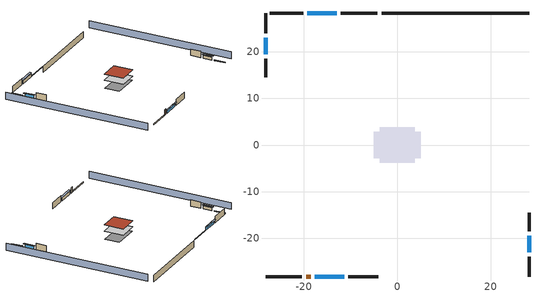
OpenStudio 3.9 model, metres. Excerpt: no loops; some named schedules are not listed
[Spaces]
conditioned space 1
 floor foundation (Slab1 construction): -5.06,-2.82 -5.06,2.82 5.06,2.82 5.06,-2.82 z-2.13
 floor adiabatic (AdiabaticFloorConstruction): -3.78,-3.78 -3.78,3.78 3.78,3.78 3.78,-3.78 z0.3
 wall outside (Wall1 construction): -20.16,28.18 -27.25,28.18 z0.3:2.74
 wall outside (Wall2 construction): 28.18,-18.44 28.18,-14.5 z0.3:2.74
 wall outside (Wall3 construction): -10.44,-28.18 -4.11,-28.18 z0.3:2.74
 wall outside (Wall4 construction): -28.18,18.44 -28.18,14.5 z0.3:2.74
 wall outside (RimJoist1 construction): -4.26,28.18 -12.07,28.18 z0.3:0.61
 wall outside (RimJoist2 construction): 28.18,-28.18 28.18,-23.85 z0.3:0.61
 wall outside (RimJoist3 construction): -28.18,-28.18 -20.38,-28.18 z0.3:0.61
 wall outside (RimJoist4 construction): -28.18,28.18 -28.18,23.85 z0.3:0.61
 wall outside (AdiabaticWallConstruction): -12.99,28.18 -19.23,28.18 / -17.61,-28.18 -11.37,-28.18 z0.3:1.49; 28.18,-22.93 28.18,-19.37 / -28.18,22.93 -28.18,19.37 z0.3:1.46
 wall outside (AdiabaticWallConstruction 1): -19.45,-28.18 -18.54,-28.18 z0.3:2.34
 wall foundation (FoundationWall1 construction): 28.18,28.18 -3.33,28.18 z-2.13:0.3
 window (WindowConstruction): -12.99,28.18 -19.23,28.18 z0.3:1.49
 window (WindowConstruction 1): 28.18,-22.93 28.18,-19.37 z0.3:1.46
 window (WindowConstruction 2): -17.61,-28.18 -11.37,-28.18 z0.3:1.49
 window (WindowConstruction 3): -28.18,22.93 -28.18,19.37 z0.3:1.46
 door (Door): -19.45,-28.18 -18.54,-28.18 z0.3:2.34
 ceiling adiabatic (AdiabaticFloorConstruction): 3.78,-3.78 3.78,3.78 -3.78,3.78 -3.78,-3.78 z0.3
 roof outside (Roof1 construction): -3.78,3.78 -3.78,-3.78 3.78,-3.78 3.78,3.78 z2.74
shading: -32.76,28.18 -32.76,-28.18 / 32.76,-28.18 32.76,28.18 z0:2.74; -19.54,28.18 -12.69,28.18 -12.69,28.79 -19.54,28.79 z1.8; 28.18,-19.07 28.18,-23.23 28.79,-23.23 28.79,-19.07 z1.77; -11.07,-28.18 -17.91,-28.18 -17.91,-28.79 -11.07,-28.79 z1.8; -28.18,19.07 -28.18,23.23 -28.79,23.23 -28.79,19.07 z1.77
[Site]
Portland Intl Arpt_OR: Latitude {deg}=45.59; Longitude {deg}=-122.6; Time Zone {hr}=-8; Elevation {m}=33; Terrain=Suburbs; Keep Site Location Information=Yes
[Site:GroundTemperature:Shallow]
10.2558, 8.96328, 8.85977, 9.47314, 11.9355, 14.3863, 16.5111, 17.8571, 17.9714, 16.8767, 14.8061, 12.4304
[Site:WaterMainsTemperature]
Calculation Method=Schedule; Temperature Schedule=mains temperature schedule
[Building]
Building 1
[Material] Roughness=Rough
Name | Thickness {m} | Conductivity {W/m-K} | Density {kg/m3} | Specific Heat {J/kg-K} | Thermal Absorptance | Solar Absorptance | Visible Absorptance
asphalt or fiberglass shingles | 0.00635 | 0.162714 | 1121.4 | 1465.45 | 0.9 | 0.85 | 0.85
osb sheathing 0.75 in. | 0.01905 | 0.115458 | 512.64 | 1214.23 | 0.9 | 0.7 | 0.7
roof stud and cavity | 0.2032 | 0.151258 | 78.34581 | 1123.46 | 0.9 | 0.7 | 0.7
gypsum board | 0.0127 | 0.160291 | 801 | 837.4 | 0.9 | 0.6 | 0.6
wood siding | 0.0254 | 0.102417 | 544.68 | 1172.36 | 0.9 | 0.85 | 0.85
osb sheathing 0.5 in. | 0.0127 | 0.115458 | 512.64 | 1214.23 | 0.9 | 0.7 | 0.7
wall stud and cavity | 0.1397 | 0.550994 | 139.0536 | 1170.24 | 0.9 | 0.7 | 0.7
rim joist stud and cavity | 0.0508 | 0.178688 | 50.32683 | 1063.81 | 0.9 | 0.6 | 0.6
concrete 8.0 in. | 0.2032 | 1.803125 | 2242.8 | 837.4 | 0.9 | 0.7 | 0.7
gypsum board 1 | 0.0127 | 0.160291 | 801 | 837.4 | 0.9 | 0.7 | 0.7
concrete 4.0 in. | 0.1016 | 1.803125 | 2242.8 | 837.4 | 0.9 | 0.7 | 0.7
floor covering | 0.0127 | 0.0450781 | 54.468 | 1339.84 | 0.9 | 0.9 | 0.9
wood siding 1; wood siding 2 | 0.0254 | 0.102417 | 544.68 | 1172.36
wall rigid ins; floor rigid ins | 0.512978 | 0.029427 | 32.04 | 1214.23 | 0.9 | 0.7 | 0.7
wall stud and cavity 1 | 0.0889 | 0.380278 | 52.3479 | 1209.89 | 0.9 | 0.7 | 0.7
door material | 0.04445 | 0.0612267 | 512.64 | 1214.23 | 0.9 | 0.7 | 0.7
floor stud and cavity | 0.1397 | 1.75129 | 37.0049 | 1207.88 | 0.9 | 0.7 | 0.7
floor covering 1 | 0.0127 | 0.0433444 | 54.468 | 1339.84 | 0.9 | 0.6 | 0.6
wall stud and cavity 2 | 0.0889 | 0.391764 | 83.0341 | 1211.67 | 0.9 | 0.7 | 0.7
furniture material conditioned space 1 | 0.1524 | 0.115458 | 640.8 | 1214.23 | 0.9 | 0.6 | 0.6
[Construction]
Roof1 construction: asphalt or fiberglass shingles, osb sheathing 0.75 in., roof stud and cavity, gypsum board
Wall1 construction; Wall2 construction; Wall3 construction; Wall4 construction: wood siding, osb sheathing 0.5 in., wall stud and cavity, gypsum board
RimJoist1 construction; RimJoist2 construction; RimJoist3 construction; RimJoist4 construction: wood siding, rim joist stud and cavity
FoundationWall1 construction: concrete 8.0 in., gypsum board 1
Slab1 construction: concrete 4.0 in., floor covering
WindowConstruction; WindowConstruction 1; WindowConstruction 2; WindowConstruction 3: WindowMaterial
AdiabaticWallConstruction: wood siding 1, wall rigid ins, wall stud and cavity 1, gypsum board
Door: door material
AdiabaticWallConstruction 1: wood siding 2, wall rigid ins, wall stud and cavity 1, gypsum board
AdiabaticFloorConstruction: floor stud and cavity, floor rigid ins, osb sheathing 0.75 in., floor covering 1
PartitionWallConstruction: gypsum board, wall stud and cavity 2, gypsum board
furniture construction conditioned space 1: furniture material conditioned space 1
[WindowMaterial:SimpleGlazingSystem]
WindowMaterial: U-Factor {W/m2-K}=2.15764; Solar Heat Gain Coefficient=0.44
[ThermalZone]
conditioned space: Multiplier=1; Volume {m3}=278.185; Thermostat=conditioned space temperature setpoint; Use Ideal Air Loads=No
[Space]
conditioned space 1: Thermal Zone=conditioned space; Volume {m3}=278.185
[ThermostatSetpoint:DualSetpoint]
conditioned space temperature setpoint: Heating Setpoint Temperature Schedule=heating setpoint; Cooling Setpoint Temperature Schedule=cooling setpoint; Temperature Difference Between Cutout And Setpoint {deltaC}=0
[Foundation:Kiva]
Foundation Kiva 1: Initial Indoor Air Temperature {C}=22.2222; Wall Height Above Grade {m}=0.3048; Wall Depth Below Slab {m}=0.2032
[Foundation:Kiva:Settings]
Soil Conductivity {W/m-K}=1.3848; Soil Density {kg/m3}=1842.3; Soil Specific Heat {J/kg-K}=418.7; Ground Solar Absorptivity=0.9; Ground Thermal Absorptivity=0.9; Ground Surface Roughness {m}=0.03; Far-Field Width {m}=40; Deep-Ground Boundary Condition=ZeroFlux; Deep-Ground Depth {m}=40; Minimum Cell Dimension {m}=0.2; Maximum Cell Growth Coefficient=3; Simulation Timestep=Timestep
[SurfaceProperty:ExposedFoundationPerimeter]
Slab1: Exposed Perimeter Calculation Method=TotalExposedPerimeter; Total Exposed Perimeter {m}=31.51632
[SurfaceProperty:IncidentSolarMultiplier] Incident Solar Multiplier=1; Incident Solar Multiplier Schedule=trans schedule winter=0.85 summer=0.7
Window1; Window2; Window3; Window4
[InternalMass:Definition] Design Level Calculation Method=SurfaceArea
Name | Construction | Surface Area {m2}
partition wall mass | PartitionWallConstruction | 114.085
furniture mass conditioned space 1 | furniture construction conditioned space 1 | 45.63397
[InternalMass] Space or SpaceType=conditioned space 1; Multiplier=1
Name | Internal Mass Definition
partition wall mass | partition wall mass
furniture mass conditioned space 1 | furniture mass conditioned space 1
[EnergyManagementSystem:Sensor]
Name | Output Variable or Output Meter Index Key | Output Variable or Output Meter
water_heater_T_set | water heater setpoint | Schedule Value
out_pb_s |  | Site Outdoor Air Barometric Pressure
out_wt_s |  | Site Outdoor Air Humidity Ratio
site_vw_s |  | Site Wind Speed
cool_season | cooling season schedule | Schedule Value
natural_vent_s | natural vent schedule | Schedule Value
htg_sp_s; htg_sp_s_1 | heating setpoint | Schedule Value
clg_sp_s; clg_sp_s_1 | cooling setpoint | Schedule Value
mech_vent_range_fan_0_sch_s | mech vent range fan 0 schedule | Schedule Value
mech_vent_bath_fan_0_sch_s | mech vent bath fan 0 schedule | Schedule Value
clothes_dryer_exhaust_0_sch_s | clothes_dryer | Schedule Value
htg_load_cond |  | Heating:EnergyTransfer:Zone:CONDITIONED SPACE
clg_load_cond |  | Cooling:EnergyTransfer:Zone:CONDITIONED SPACE
s_conv | FoundationWall1 | Surface Inside Face Convection Heat Gain Energy
s_ig | FoundationWall1 | Surface Inside Face Internal Gains Radiation Heat Gain Energy
s_sol | FoundationWall1 | Surface Inside Face Solar Radiation Heat Gain Energy
s_lgt | FoundationWall1 | Surface Inside Face Lights Radiation Heat Gain Energy
s_surf | FoundationWall1 | Surface Inside Face Net Surface Thermal Radiation Heat Gain Energy
s_conv_1 | inferred conditioned ceiling | Surface Inside Face Convection Heat Gain Energy
s_ig_1 | inferred conditioned ceiling | Surface Inside Face Internal Gains Radiation Heat Gain Energy
s_sol_1 | inferred conditioned ceiling | Surface Inside Face Solar Radiation Heat Gain Energy
s_lgt_1 | inferred conditioned ceiling | Surface Inside Face Lights Radiation Heat Gain Energy
s_surf_1 | inferred conditioned ceiling | Surface Inside Face Net Surface Thermal Radiation Heat Gain Energy
s_conv_2 | inferred conditioned floor | Surface Inside Face Convection Heat Gain Energy
s_ig_2 | inferred conditioned floor | Surface Inside Face Internal Gains Radiation Heat Gain Energy
s_sol_2 | inferred conditioned floor | Surface Inside Face Solar Radiation Heat Gain Energy
s_lgt_2 | inferred conditioned floor | Surface Inside Face Lights Radiation Heat Gain Energy
s_surf_2 | inferred conditioned floor | Surface Inside Face Net Surface Thermal Radiation Heat Gain Energy
s_conv_3 | RimJoist1 | Surface Inside Face Convection Heat Gain Energy
s_ig_3 | RimJoist1 | Surface Inside Face Internal Gains Radiation Heat Gain Energy
s_sol_3 | RimJoist1 | Surface Inside Face Solar Radiation Heat Gain Energy
s_lgt_3 | RimJoist1 | Surface Inside Face Lights Radiation Heat Gain Energy
s_surf_3 | RimJoist1 | Surface Inside Face Net Surface Thermal Radiation Heat Gain Energy
s_conv_4 | RimJoist2 | Surface Inside Face Convection Heat Gain Energy
s_ig_4 | RimJoist2 | Surface Inside Face Internal Gains Radiation Heat Gain Energy
s_sol_4 | RimJoist2 | Surface Inside Face Solar Radiation Heat Gain Energy
s_lgt_4 | RimJoist2 | Surface Inside Face Lights Radiation Heat Gain Energy
s_surf_4 | RimJoist2 | Surface Inside Face Net Surface Thermal Radiation Heat Gain Energy
s_conv_5 | RimJoist3 | Surface Inside Face Convection Heat Gain Energy
s_ig_5 | RimJoist3 | Surface Inside Face Internal Gains Radiation Heat Gain Energy
s_sol_5 | RimJoist3 | Surface Inside Face Solar Radiation Heat Gain Energy
s_lgt_5 | RimJoist3 | Surface Inside Face Lights Radiation Heat Gain Energy
s_surf_5 | RimJoist3 | Surface Inside Face Net Surface Thermal Radiation Heat Gain Energy
s_conv_6 | RimJoist4 | Surface Inside Face Convection Heat Gain Energy
s_ig_6 | RimJoist4 | Surface Inside Face Internal Gains Radiation Heat Gain Energy
s_sol_6 | RimJoist4 | Surface Inside Face Solar Radiation Heat Gain Energy
s_lgt_6 | RimJoist4 | Surface Inside Face Lights Radiation Heat Gain Energy
s_surf_6 | RimJoist4 | Surface Inside Face Net Surface Thermal Radiation Heat Gain Energy
s_conv_7 | Roof1 | Surface Inside Face Convection Heat Gain Energy
s_ig_7 | Roof1 | Surface Inside Face Internal Gains Radiation Heat Gain Energy
s_sol_7 | Roof1 | Surface Inside Face Solar Radiation Heat Gain Energy
s_lgt_7 | Roof1 | Surface Inside Face Lights Radiation Heat Gain Energy
s_surf_7 | Roof1 | Surface Inside Face Net Surface Thermal Radiation Heat Gain Energy
s_conv_8 | Slab1 | Surface Inside Face Convection Heat Gain Energy
s_ig_8 | Slab1 | Surface Inside Face Internal Gains Radiation Heat Gain Energy
s_sol_8 | Slab1 | Surface Inside Face Solar Radiation Heat Gain Energy
s_lgt_8 | Slab1 | Surface Inside Face Lights Radiation Heat Gain Energy
s_surf_8 | Slab1 | Surface Inside Face Net Surface Thermal Radiation Heat Gain Energy
ss_sol | Door1 | Surface Inside Face Solar Radiation Heat Gain Energy
ss_lgt | Door1 | Surface Inside Face Lights Radiation Heat Gain Energy
ss_conv | Door1 | Surface Inside Face Convection Heat Gain Energy
ss_ig | Door1 | Surface Inside Face Internal Gains Radiation Heat Gain Energy
ss_surf | Door1 | Surface Inside Face Net Surface Thermal Radiation Heat Gain Energy
ss_conv_1 | Window1 | Surface Inside Face Convection Heat Gain Energy
ss_ig_1 | Window1 | Surface Inside Face Internal Gains Radiation Heat Gain Energy
ss_surf_1 | Window1 | Surface Inside Face Net Surface Thermal Radiation Heat Gain Energy
ss_trans_in | Window1 | Surface Window Transmitted Solar Radiation Rate
ss_back_out | Window1 | Surface Window Shortwave from Zone Back Out Window Heat Transfer Rate
ss_trans_out | Window1 | Surface Inside Face Initial Transmitted Diffuse Transmitted Out Window Solar Radiation Rate
ss_conv_2 | Window2 | Surface Inside Face Convection Heat Gain Energy
ss_ig_2 | Window2 | Surface Inside Face Internal Gains Radiation Heat Gain Energy
ss_surf_2 | Window2 | Surface Inside Face Net Surface Thermal Radiation Heat Gain Energy
ss_trans_in_1 | Window2 | Surface Window Transmitted Solar Radiation Rate
ss_back_out_1 | Window2 | Surface Window Shortwave from Zone Back Out Window Heat Transfer Rate
ss_trans_out_1 | Window2 | Surface Inside Face Initial Transmitted Diffuse Transmitted Out Window Solar Radiation Rate
ss_conv_3 | Window3 | Surface Inside Face Convection Heat Gain Energy
ss_ig_3 | Window3 | Surface Inside Face Internal Gains Radiation Heat Gain Energy
ss_surf_3 | Window3 | Surface Inside Face Net Surface Thermal Radiation Heat Gain Energy
ss_trans_in_2 | Window3 | Surface Window Transmitted Solar Radiation Rate
ss_back_out_2 | Window3 | Surface Window Shortwave from Zone Back Out Window Heat Transfer Rate
ss_trans_out_2 | Window3 | Surface Inside Face Initial Transmitted Diffuse Transmitted Out Window Solar Radiation Rate
ss_conv_4 | Window4 | Surface Inside Face Convection Heat Gain Energy
ss_ig_4 | Window4 | Surface Inside Face Internal Gains Radiation Heat Gain Energy
ss_surf_4 | Window4 | Surface Inside Face Net Surface Thermal Radiation Heat Gain Energy
ss_trans_in_3 | Window4 | Surface Window Transmitted Solar Radiation Rate
ss_back_out_3 | Window4 | Surface Window Shortwave from Zone Back Out Window Heat Transfer Rate
ss_trans_out_3 | Window4 | Surface Inside Face Initial Transmitted Diffuse Transmitted Out Window Solar Radiation Rate
s_conv_9 | Wall1 | Surface Inside Face Convection Heat Gain Energy
s_ig_9 | Wall1 | Surface Inside Face Internal Gains Radiation Heat Gain Energy
s_sol_9 | Wall1 | Surface Inside Face Solar Radiation Heat Gain Energy
s_lgt_9 | Wall1 | Surface Inside Face Lights Radiation Heat Gain Energy
s_surf_9 | Wall1 | Surface Inside Face Net Surface Thermal Radiation Heat Gain Energy
s_conv_10 | Wall2 | Surface Inside Face Convection Heat Gain Energy
s_ig_10 | Wall2 | Surface Inside Face Internal Gains Radiation Heat Gain Energy
s_sol_10 | Wall2 | Surface Inside Face Solar Radiation Heat Gain Energy
s_lgt_10 | Wall2 | Surface Inside Face Lights Radiation Heat Gain Energy
s_surf_10 | Wall2 | Surface Inside Face Net Surface Thermal Radiation Heat Gain Energy
s_conv_11 | Wall3 | Surface Inside Face Convection Heat Gain Energy
s_ig_11 | Wall3 | Surface Inside Face Internal Gains Radiation Heat Gain Energy
s_sol_11 | Wall3 | Surface Inside Face Solar Radiation Heat Gain Energy
s_lgt_11 | Wall3 | Surface Inside Face Lights Radiation Heat Gain Energy
s_surf_11 | Wall3 | Surface Inside Face Net Surface Thermal Radiation Heat Gain Energy
s_conv_12 | Wall4 | Surface Inside Face Convection Heat Gain Energy
s_ig_12 | Wall4 | Surface Inside Face Internal Gains Radiation Heat Gain Energy
s_sol_12 | Wall4 | Surface Inside Face Solar Radiation Heat Gain Energy
s_lgt_12 | Wall4 | Surface Inside Face Lights Radiation Heat Gain Energy
s_surf_12 | Wall4 | Surface Inside Face Net Surface Thermal Radiation Heat Gain Energy
im_conv | furniture mass conditioned space 1 | Surface Inside Face Convection Heat Gain Energy
im_ig | furniture mass conditioned space 1 | Surface Inside Face Internal Gains Radiation Heat Gain Energy
im_sol | furniture mass conditioned space 1 | Surface Inside Face Solar Radiation Heat Gain Energy
im_lgt | furniture mass conditioned space 1 | Surface Inside Face Lights Radiation Heat Gain Energy
im_surf | furniture mass conditioned space 1 | Surface Inside Face Net Surface Thermal Radiation Heat Gain Energy
im_conv_1 | partition wall mass | Surface Inside Face Convection Heat Gain Energy
im_ig_1 | partition wall mass | Surface Inside Face Internal Gains Radiation Heat Gain Energy
im_sol_1 | partition wall mass | Surface Inside Face Solar Radiation Heat Gain Energy
im_lgt_1 | partition wall mass | Surface Inside Face Lights Radiation Heat Gain Energy
im_surf_1 | partition wall mass | Surface Inside Face Net Surface Thermal Radiation Heat Gain Energy
airflow_gain | infil flow | Infiltration Sensible Heat Gain Energy
airflow_loss | infil flow | Infiltration Sensible Heat Loss Energy
airflow_gain_1 | natural vent flow | Infiltration Sensible Heat Gain Energy
airflow_loss_1 | natural vent flow | Infiltration Sensible Heat Loss Energy
airflow_gain_2 | whole house fan flow | Infiltration Sensible Heat Gain Energy
airflow_loss_2 | whole house fan flow | Infiltration Sensible Heat Loss Energy
mv_conv | mech vent bath fan 0 | Electric Equipment Convective Heating Energy
mv_rad | mech vent bath fan 0 | Electric Equipment Radiant Heating Energy
mv_conv_1 | mech vent house fan | Electric Equipment Convective Heating Energy
mv_rad_1 | mech vent house fan | Electric Equipment Radiant Heating Energy
mv_conv_2 | mech vent house fan cfis | Electric Equipment Convective Heating Energy
mv_rad_2 | mech vent house fan cfis | Electric Equipment Radiant Heating Energy
mv_conv_3 | mech vent range fan 0 | Electric Equipment Convective Heating Energy
mv_rad_3 | mech vent range fan 0 | Electric Equipment Radiant Heating Energy
mv_conv_4 | mech vent house fan latent load | Other Equipment Convective Heating Energy
mv_rad_4 | mech vent house fan latent load | Other Equipment Radiant Heating Energy
mv_conv_5 | mech vent house fan sensible load | Other Equipment Convective Heating Energy
mv_rad_5 | mech vent house fan sensible load | Other Equipment Radiant Heating Energy
ig_lgt_conv | interior lighting | Lights Convective Heating Energy
ig_lgt_rad | interior lighting | Lights Radiant Heating Energy
ig_lgt_vis | interior lighting | Lights Visible Radiation Heating Energy
ig_ee_conv | ceiling fan | Electric Equipment Convective Heating Energy
ig_ee_rad | ceiling fan | Electric Equipment Radiant Heating Energy
ig_ee_conv_1 | clothes dryer | Electric Equipment Convective Heating Energy
ig_ee_rad_1 | clothes dryer | Electric Equipment Radiant Heating Energy
ig_ee_conv_2 | clothes washer | Electric Equipment Convective Heating Energy
ig_ee_rad_2 | clothes washer | Electric Equipment Radiant Heating Energy
ig_ee_conv_3 | cooking range | Electric Equipment Convective Heating Energy
ig_ee_rad_3 | cooking range | Electric Equipment Radiant Heating Energy
ig_ee_conv_4 | dishwasher | Electric Equipment Convective Heating Energy
ig_ee_rad_4 | dishwasher | Electric Equipment Radiant Heating Energy
ig_ee_conv_5 | fridge | Electric Equipment Convective Heating Energy
ig_ee_rad_5 | fridge | Electric Equipment Radiant Heating Energy
ig_ee_conv_6 | fridge 1 | Electric Equipment Convective Heating Energy
ig_ee_rad_6 | fridge 1 | Electric Equipment Radiant Heating Energy
ig_ee_conv_7 | misc permanent spa pump | Electric Equipment Convective Heating Energy
ig_ee_rad_7 | misc permanent spa pump | Electric Equipment Radiant Heating Energy
ig_ee_conv_8 | misc plug loads | Electric Equipment Convective Heating Energy
ig_ee_rad_8 | misc plug loads | Electric Equipment Radiant Heating Energy
ig_ee_conv_9 | misc tv | Electric Equipment Convective Heating Energy
ig_ee_rad_9 | misc tv | Electric Equipment Radiant Heating Energy
ig_ee_conv_10 | whole house fan | Electric Equipment Convective Heating Energy
ig_ee_rad_10 | whole house fan | Electric Equipment Radiant Heating Energy
ig_oe_conv | clothes dryer 1 | Other Equipment Convective Heating Energy
ig_oe_rad | clothes dryer 1 | Other Equipment Radiant Heating Energy
ig_oe_conv_1 | cooking range 1 | Other Equipment Convective Heating Energy
ig_oe_rad_1 | cooking range 1 | Other Equipment Radiant Heating Energy
ig_oe_conv_2 | general water use latent | Other Equipment Convective Heating Energy
ig_oe_rad_2 | general water use latent | Other Equipment Radiant Heating Energy
ig_oe_conv_3 | general water use sensible | Other Equipment Convective Heating Energy
ig_oe_rad_3 | general water use sensible | Other Equipment Radiant Heating Energy
ig_oe_conv_4 | misc permanent spa heater | Other Equipment Convective Heating Energy
ig_oe_rad_4 | misc permanent spa heater | Other Equipment Radiant Heating Energy
ig_oe_conv_5 | water heater energy adjustment1 | Other Equipment Convective Heating Energy
ig_oe_rad_5 | water heater energy adjustment1 | Other Equipment Radiant Heating Energy
ig_oe_conv_6 | water heater lat | Other Equipment Convective Heating Energy
ig_oe_rad_6 | water heater lat | Other Equipment Radiant Heating Energy
ig_oe_conv_7 | water heater sens | Other Equipment Convective Heating Energy
ig_oe_rad_7 | water heater sens | Other Equipment Radiant Heating Energy
ig_ppl_conv | occupants | People Convective Heating Energy
ig_ppl_rad | occupants | People Radiant Heating Energy
[EnergyManagementSystem:Program]
furnace_supply_fan_disaggregate_program: Set furnace_supply_fan_primary_htg = 0; If furnace_htg_coil_s > 0; Set furnace_supply_fan_primary_htg = furnace_supply_fan_s; EndIf
water_heater_InletAir: Set water_heater_Tamb_act = water_heater_amb_temp; Set water_heater_RHamb_act = 0; Set water_heater_RHamb_act = water_heater_RHamb_act + (water_heater_amb_rh / 100) / 1; Set water_heater_sens_act = (0 - water_heater_sens_cool - (water_heater_tl + water_heater_fan_pwr)) / 1; Set water_heater_lat_act = (0 - water_heater_lat_cool) / 1
water_heater_Control: Set water_heater_HPWHSchedOverride = water_heater_T_set; If (water_heater_amb_temp<5.56) || (water_heater_amb_temp>48.89); Set water_heater_UESchedOverride = water_heater_T_set; Set water_heater_LESchedOverride = water_heater_T_set; Else; Set water_heater_UESchedOverride = water_heater_T_set - 9.0; Set water_heater_LESchedOverride = 0; EndIf
[ElectricEquipment:Definition] Design Level Calculation Method=EquipmentLevel
Name | Design Level {W} | Fraction Latent | Fraction Radiant | Fraction Lost
ceiling fan | 17.7858 | 0 | 0.558 | 0
clothes washer | 603.716 | 0.03 | 0.162 | 0.7
clothes dryer | 3469.08 | 0.015 | 0.081 | 0.85
dishwasher | 750.757 | 0.3 | 0.18 | 0.4
fridge | 51.9007 | 0 | 0.6 | 0
fridge 2 | 73.0959 | 0 | 0.6 | 0
cooking range | 88.2035 | 0.16 | 0.384 | 0.2
misc tv | 995.288 | 0 | 0.6 | 0
misc plug loads | 757.517 | 0.021 | 0.558 | 0.049
misc permanent spa pump | 471.873 | 0 | 0 | 1
whole house fan; mech vent house fan | 0 | 0 | 0 | 1
mech vent house fan cfis | 0 | 0 | 0 | 0
mech vent range fan 0; mech vent bath fan 0 | 30 | 0 | 0 | 1
[ElectricEquipment] Space or SpaceType=conditioned space 1
Name | Electric Equipment Definition | Schedule
ceiling fan | ceiling fan | ceiling_fan
clothes washer | clothes washer | clothes_washer
clothes dryer | clothes dryer | clothes_dryer
dishwasher | dishwasher | dishwasher
fridge | fridge | fridge schedule
fridge 1 | fridge 2 | fridge schedule 1
cooking range | cooking range | cooking_range
misc tv | misc tv | plug_loads_tv
misc plug loads | misc plug loads | plug_loads_other
misc permanent spa pump | misc permanent spa pump | misc permanent spa pump schedule
whole house fan | whole house fan | Always On Discrete
mech vent house fan | mech vent house fan | mech vent house fan schedule
mech vent house fan cfis | mech vent house fan cfis | mech vent house fan cfis schedule
mech vent range fan 0 | mech vent range fan 0 | mech vent range fan 0 schedule
mech vent bath fan 0 | mech vent bath fan 0 | mech vent bath fan 0 schedule
[OtherEquipment:Definition] Design Level Calculation Method=EquipmentLevel
Name | Design Level {W} | Fraction Latent | Fraction Radiant | Fraction Lost
water heater sens; mech vent house fan sensible load | 0 | 0 | 0 | 0
water heater lat; mech vent house fan latent load | 0 | 1 | 0 | 0
water heater energy adjustment1 | 0.01 | 0 | 0 | 1
clothes dryer 2 | 0 | 0.015 | 0.081 | 0.85
cooking range 2 | 2584.99 | 0.16 | 0.384 | 0.2
misc permanent spa heater | 1024.57 | 0 | 0 | 1
general water use sensible | -79.8895 | 0 | 0.6 | 0
general water use latent | 81.0615 | 1 | 0 | 0
[OtherEquipment] Space or SpaceType=conditioned space 1
Name | Other Equipment Definition | Schedule | Fuel Type
water heater sens | water heater sens | Always On Discrete
water heater lat | water heater lat | Always On Discrete
water heater energy adjustment1 | water heater energy adjustment1 | Always On Discrete | Electricity
clothes dryer 1 | clothes dryer 2 | clothes_dryer | Electricity
cooking range 1 | cooking range 2 | cooking_range | NaturalGas
misc permanent spa heater | misc permanent spa heater | misc permanent spa heater schedule | NaturalGas
general water use sensible | general water use sensible | general water use schedule
general water use latent | general water use latent | general water use schedule
mech vent house fan sensible load | mech vent house fan sensible load | Always On Discrete
mech vent house fan latent load | mech vent house fan latent load | Always On Discrete
[WaterUse:Equipment:Definition]
Name | Peak Flow Rate {m3/s}
clothes washer | 1.07765e-05
dishwasher | 5.15644e-06
[Lights:Definition]
interior lighting: Design Level Calculation Method=LightingLevel; Lighting Level {W}=251.825; Fraction Radiant=0.6; Fraction Visible=0.2; Return Air Fraction=0
[Lights]
interior lighting: Lights Definition=interior lighting; Space or SpaceType=conditioned space 1; Schedule=lighting_interior; Fraction Replaceable=1
[Exterior:Lights:Definition]
exterior lighting: Design Level {W}=9.28603
[Exterior:Lights]
exterior lighting: Exterior Lights Definition=exterior lighting; Schedule=exterior lighting schedule
[People:Definition]
occupants: Number of People Calculation Method=People; Number of People {people}=4; Fraction Radiant=0.314171; Sensible Heat Fraction=0.56303; Carbon Dioxide Generation Rate {m3/s-W}=0; Enable ASHRAE 55 Comfort Warnings=No; Mean Radiant Temperature Calculation Type=EnclosureAveraged
[People]
occupants: People Definition=occupants; Space or SpaceType=conditioned space 1; Number of People Schedule=occupants; Activity Level Schedule=occupants activity schedule; Multiplier=1
[SpaceInfiltration:DesignFlowRate] Space or SpaceType=conditioned space 1; Schedule=Always On Discrete; Design Flow Rate Calculation Method=Flow/Space; Design Flow Rate {m3/s}=0
natural vent flow; whole house fan flow; infil flow
